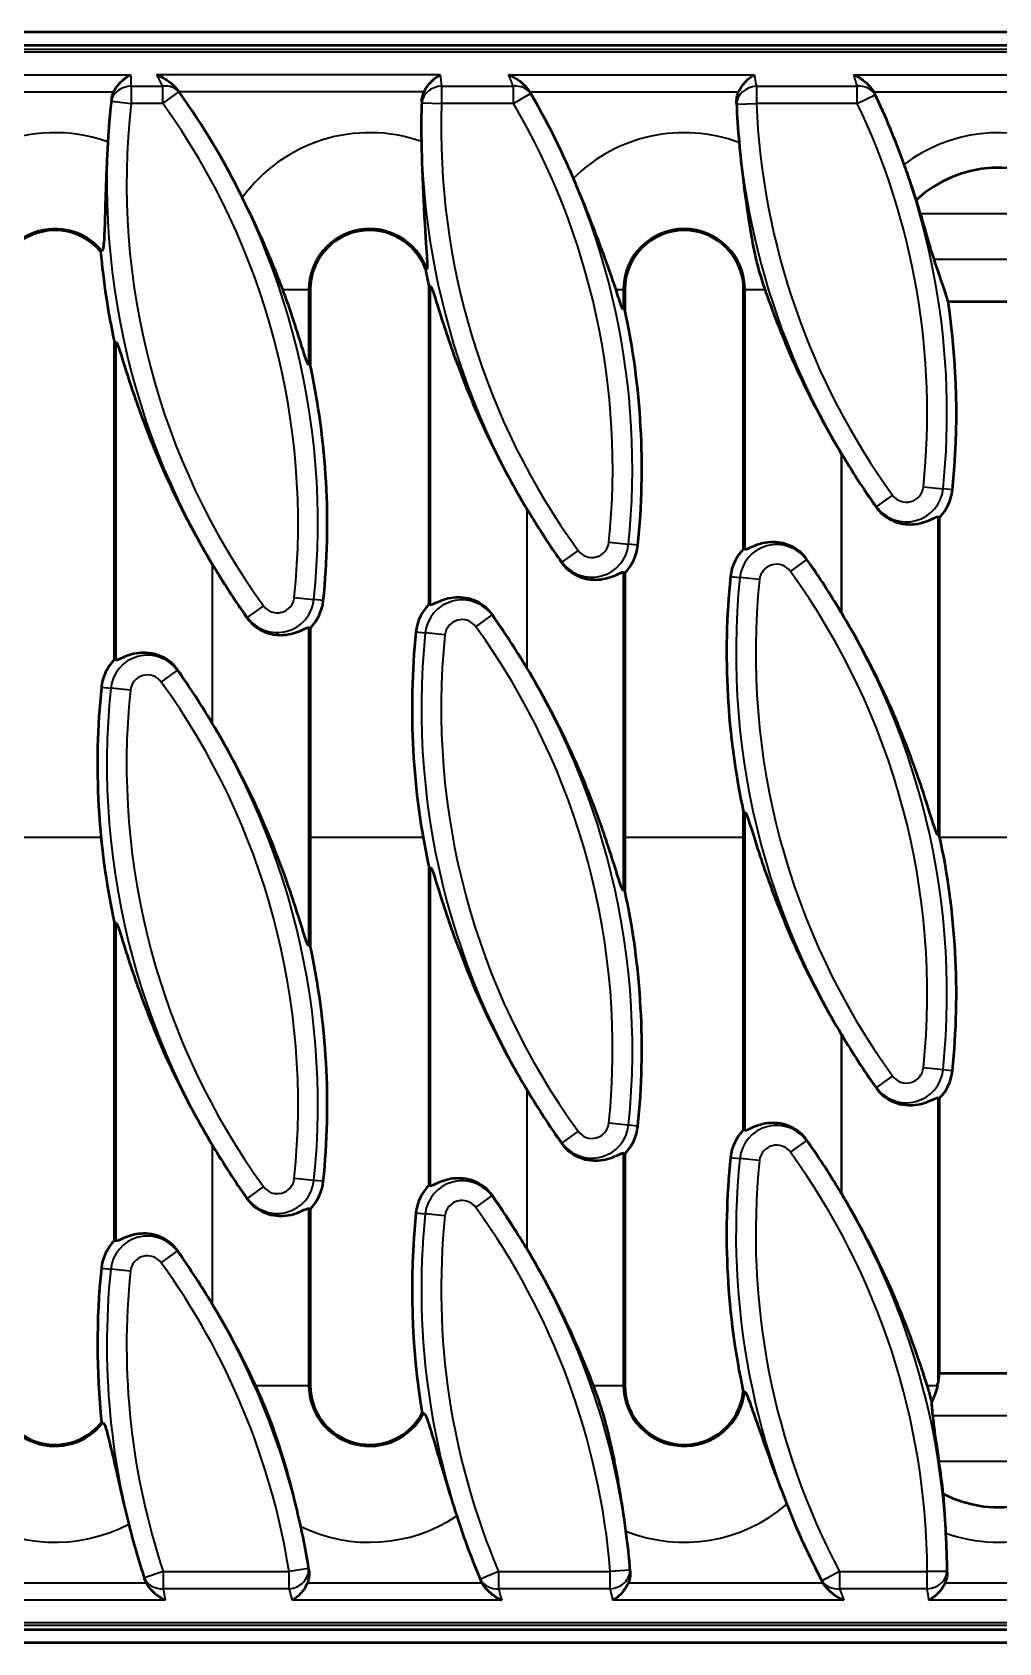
# Model space of a CAD drawing. Header units: millimetres. Extents: x 0 to 1485, y 0 to 1050.
# Drawn here: x 489.8 to 563, y 504.8 to 626.8 of the extents above; entities that cross this region are included whole.
import ezdxf

# ---------------------------------------------------------------- set-up
doc = ezdxf.new("R2010")
doc.units = ezdxf.units.MM
doc.header["$LTSCALE"] = 2.5
doc.layers.add('Sichtbar (ISO)', color=7, linetype='Continuous', lineweight=50)
doc.layers.add('Sichtbar schmal (ISO)', color=7, linetype='Continuous', lineweight=35)

msp = doc.modelspace()

# ---------------------------------------------------------------- linework, layer by layer
at = {"layer": 'Sichtbar (ISO)'}
for p, q in [((1420.146, 626.759), (420.146, 626.759)), ((919.646, 625.759), (420.646, 625.759)), ((510.884, 607.259), (510.884, 601.583)), ((519.884, 583.431), (519.884, 607.259)), ((534.693, 607.259), (534.693, 605.773)), ((543.693, 587.621), (543.693, 607.259)), ((559.164, 606.359), (567.503, 606.359)), ((534.693, 605.773), (534.577, 605.761)), ((496.074, 603.268), (496.191, 603.281)), ((496.074, 579.24), (496.074, 603.268)), ((510.884, 601.583), (510.767, 601.57)), ((558.503, 589.991), (558.503, 565.964)), ((534.693, 585.801), (534.693, 561.773)), ((510.884, 581.61), (510.884, 557.583)), ((543.693, 567.649), (543.81, 567.662)), ((543.693, 543.621), (543.693, 567.649)), ((558.503, 565.964), (558.386, 565.951)), ((519.884, 563.459), (520.001, 563.471)), ((519.884, 539.431), (519.884, 563.459)), ((534.693, 561.773), (534.577, 561.761)), ((496.074, 559.268), (496.191, 559.281)), ((496.074, 535.24), (496.074, 559.268)), ((510.884, 557.583), (510.767, 557.57)), ((558.503, 545.991), (558.503, 525.159)), ((534.693, 541.801), (534.693, 524.259)), ((510.884, 537.61), (510.884, 524.259)), ((558.503, 525.159), (558.386, 524.387)), ((567.503, 525.159), (558.503, 525.159)), ((420.646, 505.759), (919.646, 505.759)), ((1420.146, 504.759), (420.146, 504.759))]:
    msp.add_line(p, q, dxfattribs=at)
for centre, radius, start, end in [((455.355, 589.531), 56.122, 26.10716, 35.64152), ((479.165, 593.721), 56.122, 23.04238, 30.49544), ((551.603, 615.32), 56.122, 173.56471, 176.79619), ((575.412, 619.511), 56.122, 177.97299, 181.04786), ((599.222, 623.701), 56.122, 182.36927, 185.4232), ((502.974, 597.912), 56.122, 19.61133, 25.51576), ((563.003, 607.259), 9.234, 54.00166, 132.48996), ((502.974, 597.912), 56.165, 15.58167, 16.71758), ((491.574, 607.259), 4.5, 40.09938, 180), ((515.384, 607.259), 4.5, 20.19305, 180), ((539.193, 607.259), 4.5, 0, 180), ((551.603, 615.32), 56.821, 185.21317, 192.24573), ((575.412, 619.511), 56.821, 190.85264, 192.21871), ((515.384, 607.259), 4.5, 0, 2.8783), ((502.974, 597.912), 56.821, 354.12505, 8.54932), ((479.165, 593.721), 56.821, 354.12505, 12.24573), ((455.355, 589.531), 56.821, 354.12505, 12.24573), ((599.222, 623.701), 56.122, 210.93272, 210.99477), ((556.016, 592.454), 3.5, 315.28608, 354.12505), ((575.412, 619.511), 56.122, 210.93272, 210.99477), ((532.206, 588.263), 3.5, 315.28608, 354.12505), ((546.181, 585.159), 3.5, 135.28608, 174.12505), ((551.603, 615.32), 56.122, 210.93272, 210.99477), ((599.222, 579.701), 56.821, 174.12505, 192.24573), ((508.397, 584.073), 3.5, 315.28608, 354.12505), ((522.371, 580.968), 3.5, 135.28608, 174.12505), ((502.974, 553.912), 56.122, 30.93272, 30.99477), ((575.412, 575.511), 56.821, 174.12505, 192.24573), ((498.562, 576.778), 3.5, 135.28608, 174.12505), ((479.165, 549.721), 56.122, 30.93272, 30.99477), ((551.603, 571.32), 56.821, 174.12505, 192.24573), ((455.355, 545.531), 56.122, 30.93272, 30.99477), ((502.974, 553.912), 56.821, 354.12505, 12.24573), ((479.165, 549.721), 56.821, 354.12505, 12.24573), ((455.355, 545.531), 56.821, 354.12505, 12.24573), ((599.222, 579.701), 56.122, 210.93272, 210.99477), ((556.016, 548.454), 3.5, 315.28608, 354.12505), ((575.412, 575.511), 56.122, 210.93272, 210.99477), ((532.206, 544.263), 3.5, 315.28608, 354.12505), ((546.181, 541.159), 3.5, 135.28608, 174.12505), ((551.603, 571.32), 56.122, 210.93272, 210.99477), ((599.222, 535.701), 56.821, 174.12505, 192.11933), ((508.397, 540.073), 3.5, 315.28608, 354.12505), ((522.371, 536.968), 3.5, 135.28608, 174.12505), ((502.974, 509.912), 56.122, 30.93272, 30.99477), ((575.412, 531.511), 56.821, 174.12505, 189.47002), ((498.562, 532.778), 3.5, 135.28608, 174.12505), ((479.165, 505.721), 56.122, 30.93272, 30.99477), ((551.603, 527.32), 56.821, 174.12505, 185.93494), ((455.355, 501.531), 56.122, 30.93272, 30.99477), ((491.574, 524.259), 4.5, 180, 321.29525), ((515.384, 524.259), 4.5, 180, 332.22447), ((539.193, 524.259), 4.5, 180, 353.78443), ((502.974, 509.912), 56.165, 6.25829, 8.81559), ((563.003, 524.259), 9.234, 242.95895, 321.56924), ((599.222, 535.701), 56.122, 201.36581, 207.97683), ((551.603, 527.32), 56.122, 193.98684, 198.4027), ((575.412, 531.511), 56.122, 197.79028, 203.10417), ((455.355, 501.531), 56.122, 8.99832, 12.39187), ((479.165, 505.721), 56.122, 4.57104, 7.67641), ((502.974, 509.912), 56.122, 0.17101, 3.21705)]:
    msp.add_arc(centre, radius, start, end, dxfattribs=at)
for centre, major_axis, ratio, start_param, end_param in [((502.974, 588.9), (0, -59.467), 0.9884519, 1.8687681, 1.9251455), ((551.114, 524.755), (-7.3, 0), 0.5773503, 3.0236694, 3.0543262), ((502.974, 518.366), (0, -55.792), 0.9884519, 1.6356762, 1.6547151)]:
    msp.add_ellipse(centre, major_axis=major_axis, ratio=ratio, start_param=start_param, end_param=end_param, dxfattribs=at)
for points, knots in [([(496.015, 622.233), (496.072, 622.35), (496.139, 622.462), (496.352, 622.773), (496.517, 622.956), (496.88, 623.285), (497.085, 623.426), (497.291, 623.531), (497.292, 623.531), (497.294, 623.532)], [0.06056271, 0.06056271, 0.06056271, 0.06056271, 0.09941942, 0.09941942, 0.17534145, 0.17534145, 0.26123334, 0.26123334, 0.26198706, 0.26198706, 0.26198706, 0.26198706]), ([(499.262, 623.532), (499.264, 623.531), (499.267, 623.531), (499.473, 623.452), (499.678, 623.352), (500.066, 623.12), (500.254, 622.986), (500.616, 622.67), (500.777, 622.495), (500.904, 622.317)], [-0.00089862, -0.00089862, -0.00089862, -0.00089862, 0, 0, 0.07674118, 0.07674118, 0.14944916, 0.14944916, 0.22743688, 0.22743688, 0.22743688, 0.22743688]), ([(519.502, 622.233), (519.539, 622.31), (519.579, 622.386), (519.741, 622.657), (519.882, 622.837), (520.243, 623.215), (520.483, 623.4), (520.73, 623.531), (520.732, 623.531), (520.733, 623.532)], [0.07040216, 0.07040216, 0.07040216, 0.07040216, 0.09597765, 0.09597765, 0.16562546, 0.16562546, 0.26515306, 0.26515306, 0.26585096, 0.26585096, 0.26585096, 0.26585096]), ([(525.901, 623.532), (525.904, 623.531), (525.906, 623.531), (526.13, 623.439), (526.355, 623.32), (526.771, 623.039), (526.969, 622.877), (527.278, 622.553), (527.402, 622.399), (527.504, 622.233)], [-0.00086533, -0.00086533, -0.00086533, -0.00086533, 0, 0, 0.08564956, 0.08564956, 0.16552105, 0.16552105, 0.22433402, 0.22433402, 0.22433402, 0.22433402]), ([(543.31, 622.233), (543.329, 622.275), (543.349, 622.316), (543.469, 622.548), (543.59, 622.725), (543.836, 623.02), (543.961, 623.144), (544.219, 623.362), (544.355, 623.455), (544.491, 623.531), (544.493, 623.531), (544.495, 623.532)], [0.08016429, 0.08016429, 0.08016429, 0.08016429, 0.09392911, 0.09392911, 0.15848086, 0.15848086, 0.21606926, 0.21606926, 0.27556739, 0.27556739, 0.27628996, 0.27628996, 0.27628996, 0.27628996]), ([(552.022, 623.532), (552.024, 623.531), (552.027, 623.531), (552.27, 623.427), (552.514, 623.286), (552.964, 622.944), (553.159, 622.756), (553.402, 622.455), (553.478, 622.347), (553.545, 622.233)], [-0.00083857, -0.00083857, -0.00083857, -0.00083857, 0, 0, 0.09487027, 0.09487027, 0.18536027, 0.18536027, 0.23113418, 0.23113418, 0.23113418, 0.23113418]), ([(519.326, 621.496), (519.335, 621.744), (519.391, 621.991), (519.497, 622.222), (519.5, 622.228), (519.502, 622.233)], [0, 0, 0, 0, 0.074687618, 0.074687618, 0.076506539, 0.076506539, 0.076506539, 0.076506539]), ([(543.148, 621.381), (543.138, 621.631), (543.175, 621.882), (543.276, 622.156), (543.292, 622.195), (543.31, 622.233)], [0, 0, 0, 0, 0.075046372, 0.075046372, 0.087714295, 0.087714295, 0.087714295, 0.087714295]), ([(495.569, 618.457), (495.561, 618.313), (495.553, 618.17), (495.516, 617.468), (495.49, 616.915), (495.423, 615.316), (495.393, 614.319), (495.341, 612.518), (495.32, 611.774), (495.276, 610.962), (495.258, 610.717), (495.217, 610.415), (495.198, 610.322), (495.161, 610.232), (495.146, 610.211), (495.13, 610.204)], [-1.0390001, -1.0390001, -1.0390001, -1.0390001, -1.0027863, -1.0027863, -0.8614858, -0.8614858, -0.5856315, -0.5856315, -0.3025753, -0.3025753, -0.1563513, -0.1563513, -0.0585881, -0.0585881, 0, 0, 0, 0]), ([(519.3, 618.484), (519.313, 617.811), (519.33, 617.14), (519.38, 615.64), (519.415, 614.834), (519.544, 612.247), (519.638, 610.9), (519.71, 609.758), (519.733, 609.395), (519.746, 609.03), (519.745, 608.951), (519.738, 608.882), (519.735, 608.865), (519.728, 608.848), (519.724, 608.844), (519.72, 608.843)], [-0.52307494, -0.52307494, -0.52307494, -0.52307494, -0.45771075, -0.45771075, -0.37422854, -0.37422854, -0.17447224, -0.17447224, -0.08457802, -0.08457802, -0.03648515, -0.03648515, -0.01404581, -0.01404581, 0, 0, 0, 0]), ([(543.352, 618.397), (543.43, 617.57), (543.533, 616.57), (543.851, 613.963), (544.028, 612.755), (544.315, 611.037), (544.431, 610.439), (544.649, 609.46), (544.745, 609.078), (544.987, 608.21), (545.132, 607.753), (545.303, 607.259)], [-0.93527262, -0.93527262, -0.93527262, -0.93527262, -0.74119575, -0.74119575, -0.50526941, -0.50526941, -0.31016903, -0.31016903, -0.17054269, -0.17054269, 0, 0, 0, 0]), ([(556.766, 614.068), (556.624, 614.491), (556.477, 614.924), (556.167, 615.825), (556.005, 616.287), (555.84, 616.748)], [-0.72449132, -0.72449132, -0.72449132, -0.72449132, -0.58239698, -0.58239698, -0.43493637, -0.43493637, -0.43493637, -0.43493637]), ([(534.032, 607.259), (533.852, 607.83), (533.614, 608.515), (533.024, 610.134), (532.683, 611.045), (531.911, 613.024), (531.53, 613.97), (531.019, 615.191), (530.914, 615.44), (530.809, 615.688)], [-1.7129948, -1.7129948, -1.7129948, -1.7129948, -1.2780873, -1.2780873, -0.902936, -0.902936, -0.5866931, -0.5866931, -0.5056969, -0.5056969, -0.5056969, -0.5056969]), ([(508.816, 607.259), (508.601, 607.843), (508.359, 608.453), (507.816, 609.757), (507.511, 610.461), (506.797, 612.043), (506.323, 613.059), (505.764, 614.201), (505.757, 614.214), (505.751, 614.227)], [-1.6903028, -1.6903028, -1.6903028, -1.6903028, -1.323675, -1.323675, -0.9677493, -0.9677493, -0.5924221, -0.5924221, -0.5881364, -0.5881364, -0.5881364, -0.5881364]), ([(557.076, 612.998), (557.084, 612.967), (557.093, 612.936), (557.241, 612.405), (557.391, 611.872), (557.671, 610.894), (557.803, 610.448), (557.979, 609.889), (558.044, 609.696), (558.103, 609.534)], [1.83925945, 1.83925945, 1.83925945, 1.83925945, 1.84891591, 1.84891591, 2.00478406, 2.00478406, 2.16065222, 2.16065222, 2.2539981, 2.2539981, 2.2539981, 2.2539981]), ([(510.767, 601.57), (510.744, 601.568), (510.705, 601.637), (510.605, 601.884), (510.545, 602.06), (510.351, 602.65), (510.188, 603.182), (509.834, 604.298), (509.644, 604.884), (509.262, 606.014), (509.047, 606.629), (508.816, 607.259)], [1.79307793, 1.79307793, 1.79307793, 1.79307793, 1.87264012, 1.87264012, 1.95364708, 1.95364708, 2.14164928, 2.14164928, 2.32965148, 2.32965148, 2.5344882, 2.5344882, 2.5344882, 2.5344882]), ([(519.995, 607.5), (519.998, 607.501), (520.002, 607.499), (520.013, 607.489), (520.02, 607.48), (520.049, 607.434), (520.078, 607.369), (520.122, 607.259)], [-0.1193832, -0.1193832, -0.1193832, -0.1193832, -0.09949406, -0.09949406, -0.07302919, -0.07302919, 0, 0, 0, 0]), ([(520.122, 607.259), (520.126, 607.248), (520.13, 607.237), (520.195, 607.069), (520.267, 606.851), (520.509, 606.099), (520.716, 605.422), (521.17, 604.016), (521.416, 603.284), (522.366, 600.597), (523.272, 598.352), (525.232, 594.249), (526.243, 592.381), (527.273, 590.662)], [0.086948, 0.086948, 0.086948, 0.086948, 0.0935512, 0.0935512, 0.1871024, 0.1871024, 0.4178913, 0.4178913, 0.6486803, 0.6486803, 1.3391491, 1.3391491, 1.9269988, 1.9269988, 1.9269988, 1.9269988]), ([(534.577, 605.761), (534.549, 605.758), (534.505, 605.847), (534.397, 606.125), (534.332, 606.317), (534.189, 606.757), (534.112, 607.002), (534.032, 607.259)], [1.36492926, 1.36492926, 1.36492926, 1.36492926, 1.46084946, 1.46084946, 1.5582179, 1.5582179, 1.65318995, 1.65318995, 1.65318995, 1.65318995]), ([(545.303, 607.259), (545.357, 607.104), (545.41, 606.951), (546.175, 604.788), (547.082, 602.542), (549.042, 598.44), (550.053, 596.572), (551.083, 594.853)], [0.597256, 0.597256, 0.597256, 0.597256, 0.6486803, 0.6486803, 1.3391491, 1.3391491, 1.9269988, 1.9269988, 1.9269988, 1.9269988]), ([(496.191, 603.281), (496.204, 603.282), (496.222, 603.261), (496.267, 603.178), (496.295, 603.115), (496.385, 602.878), (496.457, 602.66), (496.699, 601.908), (496.907, 601.232), (497.36, 599.826), (497.606, 599.093), (498.556, 596.407), (499.462, 594.161), (501.423, 590.059), (502.433, 588.191), (503.464, 586.472)], [0.0014453, 0.0014453, 0.0014453, 0.0014453, 0.0467756, 0.0467756, 0.0935512, 0.0935512, 0.1871024, 0.1871024, 0.4178913, 0.4178913, 0.6486803, 0.6486803, 1.3391491, 1.3391491, 1.9269988, 1.9269988, 1.9269988, 1.9269988]), ([(551.114, 594.801), (551.294, 594.502), (551.474, 594.207), (552.289, 592.896), (552.994, 591.823), (553.713, 590.788)], [5.48269728, 5.48269728, 5.48269728, 5.48269728, 5.58507079, 5.58507079, 5.94622294, 5.94622294, 5.94622294, 5.94622294]), ([(527.304, 590.61), (527.484, 590.311), (527.664, 590.016), (528.479, 588.705), (529.185, 587.633), (529.903, 586.598)], [5.48269728, 5.48269728, 5.48269728, 5.48269728, 5.58507079, 5.58507079, 5.94622294, 5.94622294, 5.94622294, 5.94622294]), ([(553.713, 590.788), (553.854, 590.585), (554.029, 590.391), (554.437, 590.04), (554.675, 589.892), (555.158, 589.662), (555.443, 589.573), (555.99, 589.478), (556.252, 589.471), (557.024, 589.516), (557.495, 589.684), (558.132, 589.965), (558.321, 590.067), (558.386, 590.04)], [3.77389781, 3.77389781, 3.77389781, 3.77389781, 3.8486369, 3.8486369, 3.9329934, 3.9329934, 4.03146858, 4.03146858, 4.12994376, 4.12994376, 4.37294135, 4.37294135, 4.59700617, 4.59700617, 4.59700617, 4.59700617]), ([(548.483, 586.824), (548.342, 587.028), (548.167, 587.222), (547.759, 587.573), (547.521, 587.721), (547.038, 587.951), (546.753, 588.039), (546.206, 588.134), (545.945, 588.142), (545.173, 588.097), (544.701, 587.929), (544.064, 587.648), (543.876, 587.545), (543.81, 587.573)], [3.77389781, 3.77389781, 3.77389781, 3.77389781, 3.8486369, 3.8486369, 3.9329934, 3.9329934, 4.03146858, 4.03146858, 4.12994376, 4.12994376, 4.37294135, 4.37294135, 4.59700617, 4.59700617, 4.59700617, 4.59700617]), ([(551.083, 582.812), (550.666, 583.505), (550.241, 584.185), (549.392, 585.494), (548.943, 586.163), (548.483, 586.824)], [5.66968278, 5.66968278, 5.66968278, 5.66968278, 5.90766072, 5.90766072, 6.13991152, 6.13991152, 6.13991152, 6.13991152]), ([(503.495, 586.42), (503.675, 586.121), (503.855, 585.826), (504.67, 584.515), (505.375, 583.442), (506.094, 582.407)], [5.48269728, 5.48269728, 5.48269728, 5.48269728, 5.58507079, 5.58507079, 5.94622294, 5.94622294, 5.94622294, 5.94622294]), ([(529.903, 586.598), (530.045, 586.395), (530.219, 586.2), (530.628, 585.85), (530.866, 585.701), (531.348, 585.472), (531.634, 585.383), (532.181, 585.288), (532.442, 585.28), (533.214, 585.325), (533.685, 585.493), (534.323, 585.775), (534.511, 585.877), (534.577, 585.849)], [3.77389781, 3.77389781, 3.77389781, 3.77389781, 3.8486369, 3.8486369, 3.9329934, 3.9329934, 4.03146858, 4.03146858, 4.12994376, 4.12994376, 4.37294135, 4.37294135, 4.59700617, 4.59700617, 4.59700617, 4.59700617]), ([(524.674, 582.634), (524.533, 582.837), (524.358, 583.031), (523.95, 583.382), (523.712, 583.53), (523.229, 583.76), (522.944, 583.849), (522.397, 583.944), (522.135, 583.952), (521.363, 583.906), (520.892, 583.738), (520.255, 583.457), (520.066, 583.355), (520.001, 583.382)], [3.77389781, 3.77389781, 3.77389781, 3.77389781, 3.8486369, 3.8486369, 3.9329934, 3.9329934, 4.03146858, 4.03146858, 4.12994376, 4.12994376, 4.37294135, 4.37294135, 4.59700617, 4.59700617, 4.59700617, 4.59700617]), ([(506.094, 582.407), (506.235, 582.204), (506.41, 582.01), (506.818, 581.659), (507.056, 581.511), (507.539, 581.281), (507.824, 581.192), (508.371, 581.098), (508.633, 581.09), (509.405, 581.135), (509.876, 581.303), (510.513, 581.584), (510.702, 581.686), (510.767, 581.659)], [3.77389781, 3.77389781, 3.77389781, 3.77389781, 3.8486369, 3.8486369, 3.9329934, 3.9329934, 4.03146858, 4.03146858, 4.12994376, 4.12994376, 4.37294135, 4.37294135, 4.59700617, 4.59700617, 4.59700617, 4.59700617]), ([(527.273, 578.621), (526.857, 579.315), (526.431, 579.995), (525.582, 581.304), (525.133, 581.972), (524.674, 582.634)], [5.66968278, 5.66968278, 5.66968278, 5.66968278, 5.90766072, 5.90766072, 6.13991152, 6.13991152, 6.13991152, 6.13991152]), ([(558.386, 565.951), (558.373, 565.95), (558.355, 565.97), (558.31, 566.054), (558.283, 566.117), (558.192, 566.353), (558.12, 566.571), (557.878, 567.323), (557.671, 568), (557.217, 569.406), (556.971, 570.139), (556.021, 572.825), (555.115, 575.07), (553.155, 579.173), (552.144, 581.041), (551.114, 582.76)], [0.0014453, 0.0014453, 0.0014453, 0.0014453, 0.0467756, 0.0467756, 0.0935512, 0.0935512, 0.1871024, 0.1871024, 0.4178913, 0.4178913, 0.6486803, 0.6486803, 1.3391491, 1.3391491, 1.9269988, 1.9269988, 1.9269988, 1.9269988]), ([(500.864, 578.443), (500.723, 578.647), (500.548, 578.841), (500.14, 579.192), (499.902, 579.34), (499.419, 579.57), (499.134, 579.658), (498.587, 579.753), (498.326, 579.761), (497.554, 579.716), (497.082, 579.548), (496.445, 579.267), (496.257, 579.164), (496.191, 579.192)], [3.77389781, 3.77389781, 3.77389781, 3.77389781, 3.8486369, 3.8486369, 3.9329934, 3.9329934, 4.03146858, 4.03146858, 4.12994376, 4.12994376, 4.37294135, 4.37294135, 4.59700617, 4.59700617, 4.59700617, 4.59700617]), ([(503.464, 574.431), (503.047, 575.124), (502.622, 575.804), (501.773, 577.113), (501.324, 577.782), (500.864, 578.443)], [5.66968278, 5.66968278, 5.66968278, 5.66968278, 5.90766072, 5.90766072, 6.13991152, 6.13991152, 6.13991152, 6.13991152]), ([(534.577, 561.761), (534.563, 561.759), (534.545, 561.78), (534.5, 561.863), (534.473, 561.927), (534.383, 562.163), (534.311, 562.381), (534.069, 563.133), (533.861, 563.81), (533.408, 565.216), (533.161, 565.948), (532.212, 568.635), (531.305, 570.88), (529.345, 574.982), (528.334, 576.85), (527.304, 578.569)], [0.0014453, 0.0014453, 0.0014453, 0.0014453, 0.0467756, 0.0467756, 0.0935512, 0.0935512, 0.1871024, 0.1871024, 0.4178913, 0.4178913, 0.6486803, 0.6486803, 1.3391491, 1.3391491, 1.9269988, 1.9269988, 1.9269988, 1.9269988]), ([(510.767, 557.57), (510.754, 557.569), (510.736, 557.589), (510.691, 557.673), (510.664, 557.736), (510.573, 557.972), (510.501, 558.191), (510.259, 558.942), (510.051, 559.619), (509.598, 561.025), (509.352, 561.758), (508.402, 564.444), (507.496, 566.689), (505.536, 570.792), (504.525, 572.66), (503.495, 574.379)], [0.0014453, 0.0014453, 0.0014453, 0.0014453, 0.0467756, 0.0467756, 0.0935512, 0.0935512, 0.1871024, 0.1871024, 0.4178913, 0.4178913, 0.6486803, 0.6486803, 1.3391491, 1.3391491, 1.9269988, 1.9269988, 1.9269988, 1.9269988]), ([(543.81, 567.662), (543.824, 567.663), (543.842, 567.642), (543.886, 567.559), (543.914, 567.495), (544.004, 567.259), (544.076, 567.041), (544.318, 566.289), (544.526, 565.613), (544.979, 564.207), (545.225, 563.474), (546.175, 560.788), (547.082, 558.542), (549.042, 554.44), (550.053, 552.572), (551.083, 550.853)], [0.0014453, 0.0014453, 0.0014453, 0.0014453, 0.0467756, 0.0467756, 0.0935512, 0.0935512, 0.1871024, 0.1871024, 0.4178913, 0.4178913, 0.6486803, 0.6486803, 1.3391491, 1.3391491, 1.9269988, 1.9269988, 1.9269988, 1.9269988]), ([(520.001, 563.471), (520.014, 563.472), (520.032, 563.452), (520.077, 563.369), (520.104, 563.305), (520.195, 563.069), (520.267, 562.851), (520.509, 562.099), (520.716, 561.422), (521.17, 560.016), (521.416, 559.284), (522.366, 556.597), (523.272, 554.352), (525.232, 550.249), (526.243, 548.381), (527.273, 546.662)], [0.0014453, 0.0014453, 0.0014453, 0.0014453, 0.0467756, 0.0467756, 0.0935512, 0.0935512, 0.1871024, 0.1871024, 0.4178913, 0.4178913, 0.6486803, 0.6486803, 1.3391491, 1.3391491, 1.9269988, 1.9269988, 1.9269988, 1.9269988]), ([(496.191, 559.281), (496.204, 559.282), (496.222, 559.261), (496.267, 559.178), (496.295, 559.115), (496.385, 558.878), (496.457, 558.66), (496.699, 557.908), (496.907, 557.232), (497.36, 555.826), (497.606, 555.093), (498.556, 552.407), (499.462, 550.161), (501.423, 546.059), (502.433, 544.191), (503.464, 542.472)], [0.0014453, 0.0014453, 0.0014453, 0.0014453, 0.0467756, 0.0467756, 0.0935512, 0.0935512, 0.1871024, 0.1871024, 0.4178913, 0.4178913, 0.6486803, 0.6486803, 1.3391491, 1.3391491, 1.9269988, 1.9269988, 1.9269988, 1.9269988]), ([(551.114, 550.801), (551.53, 550.107), (551.956, 549.428), (552.805, 548.118), (553.254, 547.45), (553.713, 546.788)], [5.66968278, 5.66968278, 5.66968278, 5.66968278, 5.90766072, 5.90766072, 6.13991152, 6.13991152, 6.13991152, 6.13991152]), ([(527.304, 546.61), (527.721, 545.917), (528.146, 545.237), (528.995, 543.928), (529.444, 543.259), (529.903, 542.598)], [5.66968278, 5.66968278, 5.66968278, 5.66968278, 5.90766072, 5.90766072, 6.13991152, 6.13991152, 6.13991152, 6.13991152]), ([(553.713, 546.788), (553.854, 546.585), (554.029, 546.391), (554.437, 546.04), (554.675, 545.892), (555.158, 545.662), (555.443, 545.573), (555.99, 545.478), (556.252, 545.471), (557.024, 545.516), (557.495, 545.684), (558.132, 545.965), (558.321, 546.067), (558.386, 546.04)], [3.77389781, 3.77389781, 3.77389781, 3.77389781, 3.8486369, 3.8486369, 3.9329934, 3.9329934, 4.03146858, 4.03146858, 4.12994376, 4.12994376, 4.37294135, 4.37294135, 4.59700617, 4.59700617, 4.59700617, 4.59700617]), ([(548.483, 542.824), (548.342, 543.028), (548.167, 543.222), (547.759, 543.573), (547.521, 543.721), (547.038, 543.951), (546.753, 544.039), (546.206, 544.134), (545.945, 544.142), (545.173, 544.097), (544.701, 543.929), (544.064, 543.648), (543.876, 543.545), (543.81, 543.573)], [3.77389781, 3.77389781, 3.77389781, 3.77389781, 3.8486369, 3.8486369, 3.9329934, 3.9329934, 4.03146858, 4.03146858, 4.12994376, 4.12994376, 4.37294135, 4.37294135, 4.59700617, 4.59700617, 4.59700617, 4.59700617]), ([(503.495, 542.42), (503.911, 541.726), (504.337, 541.047), (505.186, 539.738), (505.634, 539.069), (506.094, 538.407)], [5.66968278, 5.66968278, 5.66968278, 5.66968278, 5.90766072, 5.90766072, 6.13991152, 6.13991152, 6.13991152, 6.13991152]), ([(529.903, 542.598), (530.045, 542.395), (530.219, 542.2), (530.628, 541.85), (530.866, 541.701), (531.348, 541.472), (531.634, 541.383), (532.181, 541.288), (532.442, 541.28), (533.214, 541.325), (533.685, 541.493), (534.323, 541.775), (534.511, 541.877), (534.577, 541.849)], [3.77389781, 3.77389781, 3.77389781, 3.77389781, 3.8486369, 3.8486369, 3.9329934, 3.9329934, 4.03146858, 4.03146858, 4.12994376, 4.12994376, 4.37294135, 4.37294135, 4.59700617, 4.59700617, 4.59700617, 4.59700617]), ([(551.083, 538.812), (550.903, 539.111), (550.723, 539.406), (549.908, 540.717), (549.202, 541.79), (548.483, 542.824)], [5.48269728, 5.48269728, 5.48269728, 5.48269728, 5.58507079, 5.58507079, 5.94622294, 5.94622294, 5.94622294, 5.94622294]), ([(524.674, 538.634), (524.533, 538.837), (524.358, 539.031), (523.95, 539.382), (523.712, 539.53), (523.229, 539.76), (522.944, 539.849), (522.397, 539.944), (522.135, 539.952), (521.363, 539.906), (520.892, 539.738), (520.255, 539.457), (520.066, 539.355), (520.001, 539.382)], [3.77389781, 3.77389781, 3.77389781, 3.77389781, 3.8486369, 3.8486369, 3.9329934, 3.9329934, 4.03146858, 4.03146858, 4.12994376, 4.12994376, 4.37294135, 4.37294135, 4.59700617, 4.59700617, 4.59700617, 4.59700617]), ([(506.094, 538.407), (506.235, 538.204), (506.41, 538.01), (506.818, 537.659), (507.056, 537.511), (507.539, 537.281), (507.824, 537.192), (508.371, 537.098), (508.633, 537.09), (509.405, 537.135), (509.876, 537.303), (510.513, 537.584), (510.702, 537.686), (510.767, 537.659)], [3.77389781, 3.77389781, 3.77389781, 3.77389781, 3.8486369, 3.8486369, 3.9329934, 3.9329934, 4.03146858, 4.03146858, 4.12994376, 4.12994376, 4.37294135, 4.37294135, 4.59700617, 4.59700617, 4.59700617, 4.59700617]), ([(527.273, 534.621), (527.093, 534.921), (526.913, 535.215), (526.098, 536.527), (525.393, 537.599), (524.674, 538.634)], [5.48269728, 5.48269728, 5.48269728, 5.48269728, 5.58507079, 5.58507079, 5.94622294, 5.94622294, 5.94622294, 5.94622294]), ([(557.586, 524.259), (557.54, 524.405), (557.492, 524.553), (557.217, 525.406), (556.971, 526.139), (556.021, 528.825), (555.115, 531.07), (553.155, 535.173), (552.144, 537.041), (551.114, 538.76)], [0.3687068, 0.3687068, 0.3687068, 0.3687068, 0.4178913, 0.4178913, 0.6486803, 0.6486803, 1.3391491, 1.3391491, 1.9269988, 1.9269988, 1.9269988, 1.9269988]), ([(500.864, 534.443), (500.723, 534.647), (500.548, 534.841), (500.14, 535.192), (499.902, 535.34), (499.419, 535.57), (499.134, 535.658), (498.587, 535.753), (498.326, 535.761), (497.554, 535.716), (497.082, 535.548), (496.445, 535.267), (496.257, 535.164), (496.191, 535.192)], [3.77389781, 3.77389781, 3.77389781, 3.77389781, 3.8486369, 3.8486369, 3.9329934, 3.9329934, 4.03146858, 4.03146858, 4.12994376, 4.12994376, 4.37294135, 4.37294135, 4.59700617, 4.59700617, 4.59700617, 4.59700617]), ([(503.464, 530.431), (503.064, 531.096), (502.656, 531.749), (501.809, 533.059), (501.342, 533.756), (500.864, 534.443)], [1.88069183, 1.88069183, 1.88069183, 1.88069183, 2.10935294, 2.10935294, 2.35066643, 2.35066643, 2.35066643, 2.35066643]), ([(532.322, 524.259), (531.725, 525.819), (531.026, 527.464), (529.345, 530.982), (528.334, 532.85), (527.304, 534.569)], [0.830789, 0.830789, 0.830789, 0.830789, 1.3391491, 1.3391491, 1.9269988, 1.9269988, 1.9269988, 1.9269988]), ([(506.742, 524.259), (506.177, 525.476), (505.565, 526.693), (504.459, 528.732), (503.983, 529.565), (503.495, 530.379)], [1.17245919, 1.17245919, 1.17245919, 1.17245919, 1.56714367, 1.56714367, 1.84619852, 1.84619852, 1.84619852, 1.84619852]), ([(510.169, 513.574), (509.982, 514.428), (509.792, 515.232), (509.253, 517.387), (508.887, 518.68), (507.935, 521.535), (507.474, 522.681), (506.742, 524.259)], [-1.1802173, -1.1802173, -1.1802173, -1.1802173, -0.9638531, -0.9638531, -0.5330727, -0.5330727, 0, 0, 0, 0]), ([(534.783, 513.218), (534.624, 514.402), (534.461, 515.458), (534.078, 517.767), (533.833, 519.027), (533.418, 520.818), (533.26, 521.428), (532.85, 522.808), (532.615, 523.492), (532.322, 524.259)], [-1.0341557, -1.0341557, -1.0341557, -1.0341557, -0.8348529, -0.8348529, -0.4759164, -0.4759164, -0.2600532, -0.2600532, 0, 0, 0, 0]), ([(543.785, 523.778), (543.791, 523.778), (543.798, 523.775), (543.814, 523.762), (543.824, 523.751), (543.863, 523.694), (543.897, 523.625), (544.065, 523.238), (544.266, 522.664), (544.728, 521.345), (545.072, 520.344), (545.836, 518.213), (546.179, 517.283), (546.681, 515.966), (546.819, 515.61), (546.958, 515.255)], [-1.893378, -1.893378, -1.893378, -1.893378, -1.8608267, -1.8608267, -1.8214771, -1.8214771, -1.7161028, -1.7161028, -1.3414331, -1.3414331, -0.8949837, -0.8949837, -0.5842994, -0.5842994, -0.4695651, -0.4695651, -0.4695651, -0.4695651]), ([(557.928, 523.043), (557.902, 523.153), (557.874, 523.262), (557.77, 523.657), (557.686, 523.944), (557.586, 524.259)], [-0.15953511, -0.15953511, -0.15953511, -0.15953511, -0.11458779, -0.11458779, 0, 0, 0, 0]), ([(495.207, 521.41), (495.222, 521.405), (495.236, 521.394), (495.27, 521.354), (495.288, 521.324), (495.379, 521.141), (495.462, 520.877), (495.672, 520.085), (495.816, 519.463), (496.161, 517.94), (496.357, 517.062), (496.754, 515.357), (496.946, 514.558), (497.145, 513.756)], [-1.5051975, -1.5051975, -1.5051975, -1.5051975, -1.453148, -1.453148, -1.3942294, -1.3942294, -1.1760831, -1.1760831, -0.881899, -0.881899, -0.5799955, -0.5799955, -0.3314607, -0.3314607, -0.3314607, -0.3314607]), ([(519.487, 522.142), (519.502, 522.14), (519.518, 522.129), (519.557, 522.084), (519.581, 522.046), (519.71, 521.794), (519.833, 521.422), (520.107, 520.566), (520.345, 519.746), (520.881, 517.915), (521.149, 517.011), (521.613, 515.504), (521.792, 514.933), (521.975, 514.364)], [-1.5246493, -1.5246493, -1.5246493, -1.5246493, -1.4880469, -1.4880469, -1.4426599, -1.4426599, -1.259293, -1.259293, -0.8849261, -0.8849261, -0.5810279, -0.5810279, -0.4008113, -0.4008113, -0.4008113, -0.4008113]), ([(558.006, 521.983), (558.018, 521.796), (558.042, 521.564), (558.116, 520.949), (558.179, 520.494), (558.322, 519.52), (558.401, 519.005), (558.476, 518.519)], [1.41493283, 1.41493283, 1.41493283, 1.41493283, 1.52139382, 1.52139382, 1.67341655, 1.67341655, 1.82005854, 1.82005854, 1.82005854, 1.82005854]), ([(559.007, 513.061), (558.98, 513.558), (558.949, 514.055), (558.881, 515.053), (558.844, 515.549), (558.805, 516.034)], [-0.97690193, -0.97690193, -0.97690193, -0.97690193, -0.89082668, -0.89082668, -0.80240039, -0.80240039, -0.80240039, -0.80240039]), ([(510.786, 510.308), (510.826, 510.058), (510.818, 509.801), (510.736, 509.463), (510.706, 509.372), (510.668, 509.284)], [0, 0, 0, 0, 0.07596001, 0.07596001, 0.10472768, 0.10472768, 0.10472768, 0.10472768]), ([(535.108, 510.194), (535.128, 509.944), (535.101, 509.69), (535.004, 509.395), (534.983, 509.339), (534.958, 509.284)], [0, 0, 0, 0, 0.075298311, 0.075298311, 0.093348074, 0.093348074, 0.093348074, 0.093348074]), ([(559.096, 510.079), (559.096, 509.83), (559.05, 509.58), (558.946, 509.328), (558.936, 509.306), (558.926, 509.284)], [0, 0, 0, 0, 0.074842546, 0.074842546, 0.082103818, 0.082103818, 0.082103818, 0.082103818]), ([(499.912, 507.985), (499.91, 507.986), (499.908, 507.987), (499.748, 508.06), (499.588, 508.151), (499.284, 508.363), (499.137, 508.484), (498.843, 508.774), (498.695, 508.951), (498.543, 509.191), (498.516, 509.237), (498.49, 509.284)], [-0.00080619, -0.00080619, -0.00080619, -0.00080619, 0, 0, 0.06429138, 0.06429138, 0.12608104, 0.12608104, 0.19585062, 0.19585062, 0.21204278, 0.21204278, 0.21204278, 0.21204278]), ([(510.668, 509.284), (510.593, 509.108), (510.498, 508.941), (510.273, 508.615), (510.139, 508.46), (509.856, 508.19), (509.706, 508.075), (509.554, 507.987), (509.552, 507.986), (509.551, 507.985)], [0.09479162, 0.09479162, 0.09479162, 0.09479162, 0.15224685, 0.15224685, 0.21786556, 0.21786556, 0.28632044, 0.28632044, 0.28702715, 0.28702715, 0.28702715, 0.28702715]), ([(525.38, 507.985), (525.378, 507.986), (525.376, 507.987), (525.107, 508.105), (524.835, 508.271), (524.384, 508.647), (524.208, 508.831), (524.002, 509.107), (523.945, 509.194), (523.894, 509.284)], [-0.00082693, -0.00082693, -0.00082693, -0.00082693, 0, 0, 0.10620926, 0.10620926, 0.19101537, 0.19101537, 0.22715507, 0.22715507, 0.22715507, 0.22715507]), ([(534.958, 509.284), (534.947, 509.259), (534.935, 509.233), (534.832, 509.021), (534.72, 508.845), (534.479, 508.538), (534.351, 508.403), (534.083, 508.167), (533.941, 508.067), (533.799, 507.987), (533.797, 507.986), (533.796, 507.985)], [0.08503629, 0.08503629, 0.08503629, 0.08503629, 0.09340378, 0.09340378, 0.1558913, 0.1558913, 0.21639963, 0.21639963, 0.27912224, 0.27912224, 0.27983877, 0.27983877, 0.27983877, 0.27983877]), ([(551.27, 507.985), (551.268, 507.986), (551.266, 507.987), (551.034, 508.084), (550.801, 508.212), (550.374, 508.517), (550.173, 508.693), (549.891, 509.015), (549.792, 509.145), (549.71, 509.284)], [-0.0008513, -0.0008513, -0.0008513, -0.0008513, 0, 0, 0.08958055, 0.08958055, 0.17251915, 0.17251915, 0.22142934, 0.22142934, 0.22142934, 0.22142934]), ([(558.926, 509.284), (558.899, 509.225), (558.869, 509.167), (558.729, 508.917), (558.599, 508.738), (558.347, 508.456), (558.227, 508.342), (557.98, 508.143), (557.851, 508.057), (557.721, 507.987), (557.72, 507.986), (557.718, 507.985)], [0.07528841, 0.07528841, 0.07528841, 0.07528841, 0.09474552, 0.09474552, 0.16161661, 0.16161661, 0.21602683, 0.21602683, 0.27203595, 0.27203595, 0.27276412, 0.27276412, 0.27276412, 0.27276412])]:
    msp.add_open_spline(points, degree=3, knots=knots, dxfattribs=at)
for points, degree in [([(495.835, 621.61), (495.859, 621.827), (495.92, 622.038), (496.015, 622.233)], 3), ([(500.964, 622.233), (500.944, 622.261), (500.924, 622.289), (500.904, 622.317)], 3), ([(527.504, 622.233), (527.51, 622.223), (527.517, 622.212), (527.523, 622.201)], 3), ([(553.545, 622.233), (553.572, 622.186), (553.598, 622.136), (553.622, 622.086)], 3), ([(495.13, 610.204), (495.092, 610.189), (495.054, 610.173), (495.017, 610.157)], 3), ([(519.72, 608.843), (519.683, 608.833), (519.645, 608.823), (519.607, 608.812)], 3), ([(519.878, 607.485), (519.917, 607.49), (519.956, 607.495), (519.995, 607.5)], 3), ([(558.386, 590.04), (558.444, 590.016), (558.503, 589.991)], 2), ([(543.81, 587.573), (543.752, 587.597), (543.693, 587.621)], 2), ([(534.577, 585.849), (534.634, 585.825), (534.693, 585.801)], 2), ([(520.001, 583.382), (519.943, 583.407), (519.884, 583.431)], 2), ([(510.767, 581.659), (510.825, 581.635), (510.884, 581.61)], 2), ([(558.386, 546.04), (558.444, 546.016), (558.503, 545.991)], 2), ([(543.81, 543.573), (543.752, 543.597), (543.693, 543.621)], 2), ([(534.577, 541.849), (534.634, 541.825), (534.693, 541.801)], 2), ([(520.001, 539.382), (519.943, 539.407), (519.884, 539.431)], 2), ([(510.767, 537.659), (510.825, 537.635), (510.884, 537.61)], 2), ([(543.667, 523.772), (543.706, 523.774), (543.746, 523.776), (543.785, 523.778)], 3), ([(558.363, 524.259), (558.279, 523.851), (558.139, 523.424), (557.928, 523.043)], 3), ([(519.365, 522.162), (519.406, 522.155), (519.447, 522.149), (519.487, 522.142)], 3), ([(495.086, 521.445), (495.127, 521.433), (495.167, 521.421), (495.207, 521.41)], 3), ([(498.49, 509.284), (498.434, 509.386), (498.388, 509.493), (498.351, 509.603)], 3), ([(523.894, 509.284), (523.856, 509.35), (523.822, 509.418), (523.792, 509.488)], 3), ([(549.71, 509.284), (549.692, 509.314), (549.675, 509.343), (549.659, 509.374)], 3)]:
    msp.add_open_spline(points, degree=degree, dxfattribs=at)
for points, weights in [([(496.191, 579.192), (496.133, 579.216), (496.074, 579.24)], [1, 0.999999999551, 1]), ([(496.191, 535.192), (496.133, 535.216), (496.074, 535.24)], [1, 1.00000000051, 1])]:
    msp.add_rational_spline(points, weights, degree=2, dxfattribs=at)
at = {"layer": 'Sichtbar schmal (ISO)'}
for p, q in [((919.646, 625.438), (420.646, 625.438)), ((919.646, 625.243), (420.646, 625.243)), ((462.406, 623.532), (497.294, 623.532)), ((520.733, 623.532), (499.262, 623.532)), ((525.901, 623.532), (544.495, 623.532)), ((552.022, 623.532), (568.578, 623.532)), ((463.575, 622.233), (496.015, 622.233)), ((497.323, 622.666), (497.323, 621.367)), ((497.323, 622.666), (499.732, 622.666)), ((499.732, 621.367), (499.732, 622.666)), ((499.732, 621.367), (500.946, 622.238)), ((519.502, 622.233), (500.964, 622.233)), ((520.828, 622.666), (526.267, 622.666)), ((520.828, 622.666), (520.828, 621.367)), ((526.267, 621.367), (526.267, 622.666)), ((527.504, 622.233), (543.31, 622.233)), ((544.656, 622.666), (552.297, 622.666)), ((544.656, 622.666), (544.656, 621.367)), ((552.297, 621.367), (552.297, 622.666)), ((553.545, 622.233), (567.438, 622.233)), ((495.838, 621.533), (497.323, 621.367)), ((499.732, 621.367), (497.323, 621.367)), ((519.335, 621.418), (520.828, 621.367)), ((526.267, 621.367), (520.828, 621.367)), ((526.267, 621.367), (527.555, 622.124)), ((543.163, 621.303), (544.656, 621.367)), ((552.297, 621.367), (544.656, 621.367)), ((552.297, 621.367), (553.646, 622.009)), ((568.877, 612.998), (557.076, 612.998)), ((568.973, 609.534), (558.103, 609.534)), ((508.816, 607.259), (510.767, 607.259)), ((510.767, 607.259), (510.884, 607.259)), ((510.767, 607.259), (510.767, 601.57)), ((520.001, 607.259), (519.884, 607.259)), ((520.001, 583.382), (520.001, 607.259)), ((520.001, 607.259), (520.122, 607.259)), ((534.032, 607.259), (534.577, 607.259)), ((534.577, 607.259), (534.693, 607.259)), ((534.577, 607.259), (534.577, 605.761)), ((543.81, 607.259), (543.693, 607.259)), ((543.81, 607.259), (545.303, 607.259)), ((543.81, 587.573), (543.81, 607.259)), ((496.191, 579.192), (496.191, 603.281)), ((551.083, 594.853), (551.083, 582.812)), ((551.114, 582.76), (551.114, 594.801)), ((557.303, 592.321), (558.79, 592.168)), ((559.497, 592.096), (558.79, 592.168)), ((527.273, 590.662), (527.273, 578.621)), ((527.304, 578.569), (527.304, 590.61)), ((553.713, 590.788), (553.756, 590.82)), ((554.967, 591.695), (553.756, 590.82)), ((558.386, 590.04), (558.386, 565.951)), ((533.494, 588.131), (534.98, 587.978)), ((531.157, 587.505), (529.947, 586.629)), ((535.688, 587.905), (534.98, 587.978)), ((548.483, 586.824), (548.44, 586.793)), ((503.464, 586.472), (503.464, 574.431)), ((503.495, 574.379), (503.495, 586.42)), ((529.903, 586.598), (529.947, 586.629)), ((534.577, 585.849), (534.577, 561.761)), ((547.229, 585.917), (548.44, 586.793)), ((542.699, 585.517), (543.407, 585.444)), ((544.893, 585.291), (543.407, 585.444)), ((507.348, 583.314), (506.137, 582.439)), ((509.684, 583.94), (511.171, 583.787)), ((511.878, 583.715), (511.171, 583.787)), ((506.094, 582.407), (506.137, 582.439)), ((523.42, 581.727), (524.631, 582.603)), ((524.674, 582.634), (524.631, 582.603)), ((510.767, 581.659), (510.767, 557.57)), ((518.89, 581.327), (519.597, 581.254)), ((521.084, 581.101), (519.597, 581.254)), ((499.61, 577.537), (500.821, 578.412)), ((500.864, 578.443), (500.821, 578.412)), ((495.08, 577.136), (495.788, 577.063)), ((497.274, 576.91), (495.788, 577.063)), ((543.81, 543.573), (543.81, 567.662)), ((495.054, 565.759), (487.074, 565.759)), ((519.434, 565.759), (510.884, 565.759)), ((543.693, 565.759), (534.693, 565.759)), ((567.503, 565.759), (558.547, 565.759)), ((520.001, 539.382), (520.001, 563.471)), ((496.191, 535.192), (496.191, 559.281)), ((551.083, 550.853), (551.083, 538.812)), ((551.114, 538.76), (551.114, 550.801)), ((558.79, 548.168), (557.303, 548.321)), ((559.497, 548.096), (558.79, 548.168)), ((527.273, 546.662), (527.273, 534.621)), ((527.304, 534.569), (527.304, 546.61)), ((553.713, 546.788), (553.756, 546.82)), ((554.967, 547.695), (553.756, 546.82)), ((558.386, 546.04), (558.386, 524.387)), ((534.98, 543.978), (533.494, 544.131)), ((531.157, 543.505), (529.947, 542.629)), ((535.688, 543.905), (534.98, 543.978)), ((503.464, 542.472), (503.464, 530.431)), ((503.495, 530.379), (503.495, 542.42)), ((529.903, 542.598), (529.947, 542.629)), ((534.577, 541.849), (534.577, 524.259)), ((547.229, 541.917), (548.44, 542.793)), ((548.483, 542.824), (548.44, 542.793)), ((542.699, 541.517), (543.407, 541.444)), ((544.893, 541.291), (543.407, 541.444)), ((507.348, 539.314), (506.137, 538.439)), ((511.171, 539.787), (509.684, 539.94)), ((511.878, 539.715), (511.171, 539.787)), ((506.094, 538.407), (506.137, 538.439)), ((523.42, 537.727), (524.631, 538.603)), ((524.674, 538.634), (524.631, 538.603)), ((510.767, 537.659), (510.767, 524.259)), ((518.89, 537.327), (519.597, 537.254)), ((521.084, 537.101), (519.597, 537.254)), ((499.61, 533.537), (500.821, 534.412)), ((500.864, 534.443), (500.821, 534.412)), ((495.08, 533.136), (495.788, 533.063)), ((497.274, 532.91), (495.788, 533.063)), ((506.742, 524.259), (510.767, 524.259)), ((510.767, 524.259), (510.884, 524.259)), ((532.322, 524.259), (534.577, 524.259)), ((534.577, 524.259), (534.693, 524.259)), ((557.586, 524.259), (558.363, 524.259)), ((558.006, 521.983), (568.973, 521.983)), ((558.476, 518.519), (570.236, 518.519)), ((499.756, 510.15), (498.338, 509.68)), ((499.756, 510.15), (509.287, 510.15)), ((499.756, 510.15), (499.756, 508.851)), ((510.762, 510.386), (509.287, 510.15)), ((509.287, 508.851), (509.287, 510.15)), ((525.147, 510.15), (523.772, 509.566)), ((525.147, 510.15), (533.601, 510.15)), ((525.147, 510.15), (525.147, 508.851)), ((535.09, 510.271), (533.601, 510.15)), ((533.601, 508.851), (533.601, 510.15)), ((550.952, 510.15), (549.631, 509.451)), ((550.952, 510.15), (557.59, 510.15)), ((550.952, 510.15), (550.952, 508.851)), ((559.084, 510.157), (557.59, 510.15)), ((557.59, 508.851), (557.59, 510.15)), ((498.49, 509.284), (486.047, 509.284)), ((509.287, 508.851), (499.756, 508.851)), ((523.894, 509.284), (510.668, 509.284)), ((533.601, 508.851), (525.147, 508.851)), ((549.71, 509.284), (534.958, 509.284)), ((557.59, 508.851), (550.952, 508.851)), ((575.991, 509.284), (558.926, 509.284)), ((499.912, 507.985), (484.974, 507.985)), ((525.38, 507.985), (509.551, 507.985)), ((551.27, 507.985), (533.796, 507.985)), ((577.64, 507.985), (557.718, 507.985)), ((919.646, 506.275), (420.646, 506.275)), ((919.646, 506.08), (420.646, 506.08))]:
    msp.add_line(p, q, dxfattribs=at)
for centre, radius, start, end in [((455.355, 589.531), 56.11, 354.12505, 35.65622), ((551.603, 615.32), 56.11, 173.64304, 215.87495), ((551.603, 615.32), 54.616, 173.64304, 215.87495), ((455.355, 589.531), 54.616, 354.12505, 35.65622), ((575.412, 619.511), 56.11, 178.0518, 215.87495), ((575.412, 619.511), 54.616, 178.0518, 215.87495), ((479.165, 593.721), 54.616, 354.12505, 30.41065), ((479.165, 593.721), 56.11, 354.12505, 30.41065), ((599.222, 623.701), 56.11, 182.44902, 215.87495), ((599.222, 623.701), 54.616, 182.44902, 215.87495), ((502.974, 597.912), 54.616, 354.12505, 25.43377), ((502.974, 597.912), 56.11, 354.12505, 25.43377), ((491.574, 607.259), 11.889, 70.36656, 155.11728), ((515.384, 607.259), 11.889, 70.76685, 144.11885), ((539.193, 607.259), 11.889, 69.52778, 134.84881), ((563.003, 607.259), 11.889, 66.40816, 127.04551), ((491.574, 607.259), 4.617, 39.64063, 180), ((515.384, 607.259), 4.617, 20.07372, 180), ((539.193, 607.259), 4.617, 0, 180), ((515.384, 607.259), 4.617, 0, 2.99763), ((556.016, 592.454), 2.789, 215.87495, 354.12505), ((556.016, 592.454), 1.294, 215.87495, 354.12505), ((532.206, 588.263), 1.294, 215.87495, 354.12505), ((532.206, 588.263), 2.789, 215.87495, 354.12505), ((546.181, 585.159), 2.789, 35.87495, 174.12505), ((546.181, 585.159), 1.294, 35.87495, 174.12505), ((502.974, 553.912), 54.616, 354.12505, 35.87495), ((502.974, 553.912), 56.11, 354.12505, 35.87495), ((599.222, 579.701), 56.11, 174.12505, 215.87495), ((599.222, 579.701), 54.616, 174.12505, 215.87495), ((508.397, 584.073), 2.789, 215.87495, 354.12505), ((508.397, 584.073), 1.294, 215.87495, 354.12505), ((522.371, 580.968), 2.789, 35.87495, 174.12505), ((522.371, 580.968), 1.294, 35.87495, 174.12505), ((479.165, 549.721), 56.11, 354.12505, 35.87495), ((575.412, 575.511), 56.11, 174.12505, 215.87495), ((575.412, 575.511), 54.616, 174.12505, 215.87495), ((479.165, 549.721), 54.616, 354.12505, 35.87495), ((498.562, 576.778), 2.789, 35.87495, 174.12505), ((455.355, 545.531), 56.11, 354.12505, 35.87495), ((551.603, 571.32), 56.11, 174.12505, 215.87495), ((498.562, 576.778), 1.294, 35.87495, 174.12505), ((455.355, 545.531), 54.616, 354.12505, 35.87495), ((551.603, 571.32), 54.616, 174.12505, 215.87495), ((556.016, 548.454), 2.789, 215.87495, 354.12505), ((556.016, 548.454), 1.294, 215.87495, 354.12505), ((532.206, 544.263), 1.294, 215.87495, 354.12505), ((532.206, 544.263), 2.789, 215.87495, 354.12505), ((546.181, 541.159), 2.789, 35.87495, 174.12505), ((546.181, 541.159), 1.294, 35.87495, 174.12505), ((502.974, 509.912), 54.616, 0.25023, 35.87495), ((502.974, 509.912), 56.11, 0.25023, 35.87495), ((599.222, 535.701), 56.11, 174.12505, 207.89358), ((599.222, 535.701), 54.616, 174.12505, 207.89358), ((508.397, 540.073), 2.789, 215.87495, 354.12505), ((508.397, 540.073), 1.294, 215.87495, 354.12505), ((522.371, 536.968), 2.789, 35.87495, 174.12505), ((522.371, 536.968), 1.294, 35.87495, 174.12505), ((479.165, 505.721), 56.11, 4.65144, 35.87495), ((575.412, 531.511), 56.11, 174.12505, 203.02323), ((575.412, 531.511), 54.616, 174.12505, 203.02323), ((479.165, 505.721), 54.616, 4.65144, 35.87495), ((498.562, 532.778), 2.789, 35.87495, 174.12505), ((455.355, 501.531), 56.11, 9.0804, 35.87495), ((498.562, 532.778), 1.294, 35.87495, 174.12505), ((455.355, 501.531), 54.616, 9.0804, 35.87495), ((551.603, 527.32), 56.11, 174.12505, 198.32326), ((551.603, 527.32), 54.616, 174.12505, 198.32326), ((491.574, 524.259), 4.617, 180, 321.89439), ((515.384, 524.259), 4.617, 180, 332.71642), ((539.193, 524.259), 4.617, 180, 354.02014), ((563.003, 524.259), 11.889, 250.36284, 319.29045), ((539.193, 524.259), 11.889, 248.22723, 310.77129), ((491.574, 524.259), 11.889, 236.62354, 297.94201), ((515.384, 524.259), 11.889, 243.98566, 303.66579)]:
    msp.add_arc(centre, radius, start, end, dxfattribs=at)
for centre, major_axis, ratio, start_param, end_param in [((497.323, 621.367), (-1.499, -0.062), 0.8658429, 4.6768482, 6.1080906), ((499.732, 621.367), (1.325, 0.703), 0.8370352, 0.1599721, 1.1526122), ((520.828, 621.367), (-1.49, -0.175), 0.864532, 4.6110623, 6.1088867), ((526.267, 621.367), (1.387, 0.57), 0.8482788, 0.1653368, 1.2351518), ((544.656, 621.367), (-1.472, -0.286), 0.8619614, 4.5463301, 6.1104134), ((552.297, 621.367), (1.434, 0.441), 0.8559506, 0.1693696, 1.3132205), ((509.287, 510.15), (1.431, 0.448), 0.8555925, 4.450504, 6.1140114), ((533.601, 510.15), (1.461, 0.341), 0.8601879, 4.5142575, 6.111441), ((557.59, 510.15), (1.482, 0.231), 0.8634061, 4.5785852, 6.1095609), ((499.756, 510.15), (-1.478, -0.254), 0.8628574, 0.173299, 1.4238483), ((525.147, 510.15), (-1.452, -0.378), 0.8587823, 0.1709442, 1.350868), ((550.952, 510.15), (-1.412, -0.505), 0.8524853, 0.1675073, 1.274683)]:
    msp.add_ellipse(centre, major_axis=major_axis, ratio=ratio, start_param=start_param, end_param=end_param, dxfattribs=at)
for points, knots in [([(497.294, 623.532), (497.301, 623.248), (497.311, 622.964), (497.323, 622.676), (497.323, 622.671), (497.323, 622.666)], [-1.545041585, -1.545041585, -1.545041585, -1.545041585, -1.52953129, -1.52953129, -1.529275557, -1.529275557, -1.529275557, -1.529275557]), ([(499.732, 622.666), (499.718, 622.694), (499.703, 622.722), (499.548, 623.012), (499.406, 623.273), (499.262, 623.532)], [-1.077895697, -1.077895697, -1.077895697, -1.077895697, -1.076045762, -1.076045762, -1.058503637, -1.058503637, -1.058503637, -1.058503637]), ([(520.733, 623.532), (520.762, 623.246), (520.794, 622.959), (520.828, 622.671), (520.828, 622.669), (520.828, 622.666)], [-1.468040893, -1.468040893, -1.468040893, -1.468040893, -1.452498657, -1.452498657, -1.45237222, -1.45237222, -1.45237222, -1.45237222]), ([(526.267, 622.666), (526.258, 622.688), (526.249, 622.709), (526.129, 622.999), (526.016, 623.266), (525.901, 623.532)], [-1.1765377, -1.1765377, -1.1765377, -1.1765377, -1.175180521, -1.175180521, -1.158293499, -1.158293499, -1.158293499, -1.158293499]), ([(544.495, 623.532), (544.509, 623.453), (544.523, 623.373), (544.538, 623.294), (544.576, 623.084), (544.615, 622.875), (544.656, 622.666)], [-1.392226212, -1.392226212, -1.392226212, -1.392226212, -1.387915296, -1.387915296, -1.387915296, -1.376561805, -1.376561805, -1.376561805, -1.376561805]), ([(552.297, 622.666), (552.292, 622.683), (552.287, 622.7), (552.197, 622.99), (552.111, 623.261), (552.022, 623.532)], [-1.268954291, -1.268954291, -1.268954291, -1.268954291, -1.267934021, -1.267934021, -1.25155062, -1.25155062, -1.25155062, -1.25155062]), ([(527.523, 622.201), (527.525, 622.197), (527.526, 622.194), (527.537, 622.168), (527.546, 622.146), (527.555, 622.124)], [1.1749532126, 1.1749532126, 1.1749532126, 1.1749532126, 1.1751805211, 1.1751805211, 1.1765376996, 1.1765376996, 1.1765376996, 1.1765376996]), ([(495.838, 621.533), (495.838, 621.538), (495.838, 621.542), (495.837, 621.568), (495.836, 621.589), (495.835, 621.61)], [1.5292755567, 1.5292755567, 1.5292755567, 1.5292755567, 1.5295312896, 1.5295312896, 1.5306500109, 1.5306500109, 1.5306500109, 1.5306500109]), ([(519.335, 621.418), (519.335, 621.421), (519.334, 621.423), (519.331, 621.449), (519.329, 621.472), (519.326, 621.496)], [1.4523722205, 1.4523722205, 1.4523722205, 1.4523722205, 1.4524986572, 1.4524986572, 1.4537389416, 1.4537389416, 1.4537389416, 1.4537389416]), ([(553.622, 622.086), (553.625, 622.078), (553.627, 622.07), (553.636, 622.044), (553.641, 622.026), (553.646, 622.009)], [1.2674412904, 1.2674412904, 1.2674412904, 1.2674412904, 1.2679340207, 1.2679340207, 1.268954291, 1.268954291, 1.268954291, 1.268954291]), ([(498.351, 509.603), (498.349, 509.617), (498.347, 509.63), (498.342, 509.656), (498.34, 509.668), (498.338, 509.68)], [1.3975239707, 1.3975239707, 1.3975239707, 1.3975239707, 1.3982908387, 1.3982908387, 1.3989631531, 1.3989631531, 1.3989631531, 1.3989631531]), ([(499.756, 508.851), (499.758, 508.839), (499.76, 508.828), (499.81, 508.539), (499.86, 508.262), (499.912, 507.985)], [-1.398963153, -1.398963153, -1.398963153, -1.398963153, -1.398290839, -1.398290839, -1.382427977, -1.382427977, -1.382427977, -1.382427977]), ([(509.551, 507.985), (509.526, 508.067), (509.502, 508.149), (509.477, 508.23), (509.415, 508.438), (509.351, 508.645), (509.287, 508.851)], [-1.279703986, -1.279703986, -1.279703986, -1.279703986, -1.275228586, -1.275228586, -1.275228586, -1.263870564, -1.263870564, -1.263870564, -1.263870564]), ([(523.792, 509.488), (523.79, 509.499), (523.787, 509.509), (523.78, 509.535), (523.776, 509.55), (523.772, 509.566)], [1.3118132947, 1.3118132947, 1.3118132947, 1.3118132947, 1.312408309, 1.312408309, 1.3132978547, 1.3132978547, 1.3132978547, 1.3132978547]), ([(525.147, 508.851), (525.151, 508.836), (525.155, 508.821), (525.23, 508.532), (525.304, 508.258), (525.38, 507.985)], [-1.313297855, -1.313297855, -1.313297855, -1.313297855, -1.312408309, -1.312408309, -1.296228583, -1.296228583, -1.296228583, -1.296228583]), ([(533.796, 507.985), (533.778, 508.065), (533.761, 508.146), (533.743, 508.226), (533.697, 508.434), (533.649, 508.643), (533.601, 508.851)], [-1.354616357, -1.354616357, -1.354616357, -1.354616357, -1.350259255, -1.350259255, -1.350259255, -1.338919438, -1.338919438, -1.338919438, -1.338919438]), ([(549.659, 509.374), (549.657, 509.38), (549.655, 509.386), (549.645, 509.412), (549.638, 509.431), (549.631, 509.451)], [1.2218761639, 1.2218761639, 1.2218761639, 1.2218761639, 1.2222467487, 1.2222467487, 1.2234222114, 1.2234222114, 1.2234222114, 1.2234222114]), ([(550.952, 508.851), (550.958, 508.832), (550.965, 508.813), (551.069, 508.523), (551.169, 508.254), (551.27, 507.985)], [-1.223422211, -1.223422211, -1.223422211, -1.223422211, -1.222246749, -1.222246749, -1.205630033, -1.205630033, -1.205630033, -1.205630033]), ([(557.718, 507.985), (557.715, 508.003), (557.713, 508.021), (557.71, 508.039), (557.672, 508.31), (557.632, 508.581), (557.59, 508.851)], [-1.430015104, -1.430015104, -1.430015104, -1.430015104, -1.429041831, -1.429041831, -1.429041831, -1.414360071, -1.414360071, -1.414360071, -1.414360071])]:
    msp.add_open_spline(points, degree=3, knots=knots, dxfattribs=at)
for points in [[(500.904, 622.317), (500.918, 622.291), (500.932, 622.265), (500.946, 622.238)], [(543.163, 621.303), (543.158, 621.329), (543.153, 621.355), (543.148, 621.381)], [(510.762, 510.386), (510.77, 510.36), (510.778, 510.334), (510.786, 510.308)], [(535.09, 510.271), (535.096, 510.245), (535.102, 510.22), (535.108, 510.194)], [(559.084, 510.157), (559.088, 510.131), (559.092, 510.105), (559.096, 510.079)]]:
    msp.add_open_spline(points, degree=3, dxfattribs=at)

doc.saveas('drawing.dxf')
